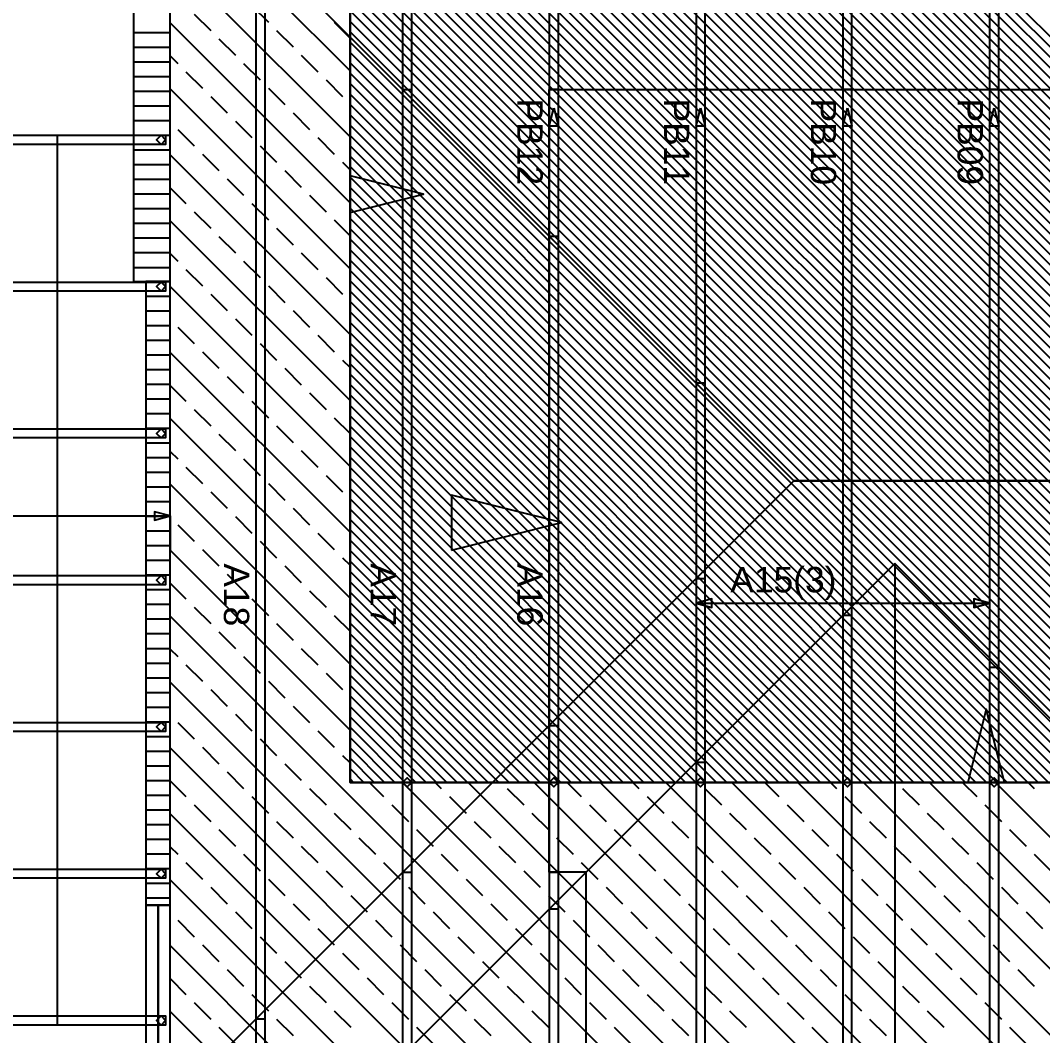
# Model space of a CAD drawing. Header units: inches. Extents: x -25328 to 8149, y -5530 to 4336.
# Drawn here: x 1272.1 to 1439.2, y 2801.9 to 2967.9 of the extents above; entities that cross this region are included whole.
import ezdxf

# ---------------------------------------------------------------- set-up
doc = ezdxf.new("R2010")
doc.units = ezdxf.units.IN
doc.header["$LTSCALE"] = 16
doc.header["$MEASUREMENT"] = 0
for name, color, linetype in [('1st_Floor_Labels_Engineering_Mem', 7, 'CONTINUOUS'), ('1st_Floor_Objects_Beams', 7, 'CONTINUOUS'), ('1st_Floor_Objects_CAD_Objects', 7, 'CONTINUOUS'), ('1st_Floor_Objects_Dimensions', 7, 'CONTINUOUS'), ('1st_Floor_Objects_Non-Associativ', 7, 'CONTINUOUS'), ('1st_Floor_Objects_Planes', 7, 'CONTINUOUS'), ('1st_Floor_Objects_Roof_Framing', 40, 'CONTINUOUS'), ('1st_Floor_Objects_Roof_Truss', 40, 'CONTINUOUS'), ('1st_Floor_Objects_Walls', 7, 'CONTINUOUS')]:
    doc.layers.add(name, color=color, linetype=linetype)
doc.styles.add('ARIAL', font='arial.ttf', dxfattribs={"height": 13.333333})

msp = doc.modelspace()

# ---------------------------------------------------------------- linework, layer by layer
at = {"layer": '1st_Floor_Labels_Engineering_Mem', "color": 7}
msp.add_line((1382.55624095, 2872.56354266), (1430.55624095, 2872.56354266), dxfattribs=at)
for points in [[(1382.55624095, 2872.56354266), (1385.14814463, 2871.86902362), (1385.14814463, 2873.2580617), (1382.55624095, 2872.56354266)], [(1430.55624095, 2872.56354266), (1427.96433726, 2873.2580617), (1427.96433726, 2871.86902362), (1430.55624095, 2872.56354266)]]:
    msp.add_lwpolyline(points, close=True, dxfattribs=at).dxf.unprotected_set("ltscale", 0)
at = {"layer": '1st_Floor_Objects_Beams', "color": 7}
for points in [[(1294.55616465, 2823.1864522), (1292.5561494, 2823.1864522), (1292.55582896, 2783.08603411), (1294.55584422, 2783.08603411)], [(1296.55617991, 2823.1864522), (1294.55616465, 2823.1864522), (1294.55584422, 2783.08603411), (1296.55585948, 2783.08603411)]]:
    msp.add_lwpolyline(points, close=True, dxfattribs=at).dxf.unprotected_set("ltscale", 0)
at = {"layer": '1st_Floor_Objects_CAD_Objects', "color": 7}
for p, q in [((1182.05602732, 2949.08583575), (1278.05602732, 2949.08583575)), ((1278.05602732, 2949.08583575), (1278.05602732, 2803.58583575)), ((1278.05602732, 2803.58583575), (1182.05602732, 2803.58583575))]:
    msp.add_line(p, q, dxfattribs=at)
at = {"layer": '1st_Floor_Objects_Dimensions', "color": 7}
for p, q in [((1296.55608836, 2886.83725482), (1296.55608836, 2892.83725482)), ((1098.05602732, 2886.83725482), (1296.55608836, 2886.83725482)), ((1296.55608836, 2886.83725482), (1296.55608836, 2881.08604937))]:
    msp.add_line(p, q, dxfattribs=at)
msp.add_lwpolyline([(1296.55608836, 2886.83725482), (1293.96418467, 2887.53177386), (1293.96418467, 2886.14273577), (1296.55608836, 2886.83725482)], close=True, dxfattribs=at).dxf.unprotected_set("ltscale", 0)
at = {"layer": '1st_Floor_Objects_Non-Associativ', "color": 7}
for p, q in [((1325.95802012, 3035.58879595), (1518.27978221, 2843.26707965)), ((1327.65105906, 3035.59282427), (1519.97680369, 2843.26707965)), ((1329.34808055, 3035.59282427), (1521.67382518, 2843.26707965)), ((1331.04505626, 3035.59282427), (1523.37080088, 2843.26707965)), ((1332.74212352, 3035.59282427), (1525.06786815, 2843.26707965)), ((1334.43909922, 3035.59282427), (1526.76484385, 2843.26707965)), ((1336.13612071, 3035.59282427), (1528.46186534, 2843.26707965)), ((1337.83314219, 3035.59282427), (1530.15888682, 2843.26707965)), ((1339.53020945, 3035.59282427), (1531.85595408, 2843.26707965)), ((1341.22723094, 3035.59282427), (1533.55297557, 2843.26707965)), ((1342.92420665, 3035.59282427), (1534.04433909, 2844.47269183)), ((1344.62127391, 3035.59282427), (1534.04433909, 2846.16975909)), ((1346.31824961, 3035.59282427), (1534.04433909, 2847.86678057)), ((1348.0152711, 3035.59282427), (1534.04433909, 2849.56380206)), ((1349.71233836, 3035.59282427), (1534.04433909, 2851.26082354)), ((1351.40935984, 3035.59282427), (1534.04433909, 2852.95784503)), ((1353.10633555, 3035.59282427), (1534.04433909, 2854.65482073)), ((1354.80340281, 3035.59282427), (1534.04433909, 2856.35188799)), ((1356.50037852, 3035.59282427), (1534.04433909, 2858.04890948)), ((1358.19744578, 3035.59282427), (1534.04433909, 2859.74593096)), ((1359.89446727, 3035.59282427), (1534.04433909, 2861.44295245)), ((1361.59144297, 3035.59282427), (1534.04433909, 2863.13992816)), ((1363.28846446, 3035.59282427), (1534.04433909, 2864.83694964)), ((1364.98553172, 3035.59282427), (1534.04433909, 2866.53406268)), ((1366.68250743, 3035.59282427), (1534.04433909, 2868.23103839)), ((1368.37952891, 3035.59282427), (1534.04433909, 2869.92805987)), ((1370.0765504, 3035.59282427), (1534.04433909, 2871.62508135)), ((1325.95802012, 3033.89177447), (1516.58276072, 2843.26707965)), ((1325.95802012, 3032.19475299), (1514.88569346, 2843.26707965)), ((1325.95802012, 3030.49782305), (1513.18871775, 2843.26707965)), ((1325.95802012, 3028.80080157), (1511.49169627, 2843.26707965)), ((1325.95802012, 3027.10378008), (1509.79467479, 2843.26707965)), ((1325.95802012, 3025.4067586), (1508.0976533, 2843.26707965)), ((1325.95802012, 3023.70964556), (1506.40063182, 2843.26707965)), ((1325.95802012, 3022.01271563), (1504.70361033, 2843.26707965)), ((1325.95802012, 3020.31569415), (1503.00658885, 2843.26707965)), ((1325.95802012, 3018.61867266), (1501.30956736, 2843.26707965)), ((1325.95802012, 3016.92165118), (1499.61254588, 2843.26707965)), ((1325.95802012, 3015.22462969), (1497.9155244, 2843.26707965)), ((1325.95802012, 3013.52760821), (1496.21850291, 2843.26707965)), ((1325.95802012, 3011.83058673), (1494.52148143, 2843.26707965)), ((1325.95802012, 3010.13356524), (1492.82445994, 2843.26707965)), ((1325.95802012, 3008.43654376), (1491.12743846, 2843.26707965)), ((1325.95802012, 3006.73943072), (1489.43041697, 2843.26707965)), ((1325.95802012, 3005.04250079), (1487.73339549, 2843.26707965)), ((1325.95802012, 3003.3454793), (1486.036374, 2843.26707965)), ((1325.95802012, 3001.64845782), (1484.33935252, 2843.26707965)), ((1325.95802012, 2999.95143633), (1482.64233104, 2843.26707965)), ((1325.95802012, 2998.2543233), (1480.94530955, 2843.26707965)), ((1325.95802012, 2996.55739337), (1479.24828807, 2843.26707965)), ((1325.95802012, 2994.86037188), (1477.55126658, 2843.26707965)), ((1325.95802012, 2993.1633504), (1475.8542451, 2843.26707965)), ((1325.95802012, 2991.46632891), (1474.15722361, 2843.26707965)), ((1296.55608836, 2988.99458819), (1325.95802012, 2959.59261065)), ((1325.95802012, 2989.76930743), (1472.46020213, 2843.26707965)), ((1325.95802012, 2988.07228594), (1470.76318065, 2843.26707965)), ((1325.95802012, 2986.37526446), (1469.06615916, 2843.26707965)), ((1325.95802012, 2984.67824298), (1467.36913768, 2843.26707965)), ((1325.95802012, 2982.98122149), (1465.67211619, 2843.26707965)), ((1325.95802012, 2981.28420001), (1463.97509471, 2843.26707965)), ((1325.95802012, 2979.58717852), (1462.27807322, 2843.26707965)), ((1296.55608836, 2978.21809893), (1325.95802012, 2948.81621295)), ((1325.95802012, 2977.89015704), (1460.58105174, 2843.26707965)), ((1325.95802012, 2976.193044), (1458.88403025, 2843.26707965)), ((1325.95802012, 2974.49611407), (1457.18700877, 2843.26707965)), ((1325.95802012, 2972.79909258), (1455.48998729, 2843.26707965)), ((1325.95802012, 2971.1020711), (1453.7929658, 2843.26707965)), ((1309.90868846, 2970.25374346), (1312.602765, 2967.55962115)), ((1325.95802012, 2969.40504962), (1452.09594432, 2843.26707965)), ((1296.55608836, 2967.44197589), (1325.95802012, 2938.03999835)), ((1300.47935191, 2968.90672808), (1303.17342845, 2966.21260577)), ((1323.37911692, 2967.55962115), (1325.95802012, 2964.98067217)), ((1325.95802012, 2967.70793658), (1450.39892283, 2843.26707965)), ((1313.94982615, 2966.21260577), (1316.64390269, 2963.51848345)), ((1325.95802012, 2966.01100665), (1448.70190135, 2843.26707965)), ((1304.52048961, 2964.86559039), (1307.21456614, 2962.17146807)), ((1325.95802012, 2964.31398516), (1447.00487986, 2843.26707965)), ((1325.95802012, 2962.61696368), (1445.30785838, 2843.26707965)), ((1296.55608836, 2962.05373126), (1297.7852296, 2960.82454424)), ((1308.5616273, 2960.82445269), (1311.25570384, 2958.13033038)), ((1317.99096385, 2962.17146807), (1320.68504039, 2959.47734576)), ((1325.95802012, 2960.91985064), (1443.6108369, 2843.26707965)), ((1299.13229075, 2959.47752886), (1301.82636729, 2956.78340655)), ((1325.95802012, 2959.22292071), (1441.91381541, 2843.26707965)), ((1322.03210154, 2958.13033038), (1324.72617808, 2955.43620806)), ((1325.95802012, 2957.52589923), (1440.21679393, 2843.26707965)), ((1296.55608836, 2956.66548663), (1325.95802012, 2927.26360064)), ((1312.602765, 2956.783315), (1315.29684153, 2954.08919268)), ((1325.95802012, 2955.82887774), (1438.51977244, 2843.26707965)), ((1303.17342845, 2955.43639117), (1305.86750499, 2952.74226885)), ((1325.95802012, 2954.13185626), (1436.82275096, 2843.26707965)), ((1316.64390269, 2952.7421773), (1319.33797923, 2950.04805499)), ((1325.95802012, 2952.43483477), (1435.12572947, 2843.26707965)), ((1307.21456614, 2951.39525347), (1309.90864268, 2948.70113116)), ((1325.95802012, 2950.73781329), (1433.42870799, 2843.26707965)), ((1297.78527537, 2950.04823809), (1300.47935191, 2947.35411578)), ((1325.95802012, 2949.0407918), (1431.7316865, 2843.26707965)), ((1311.25570384, 2947.35411578), (1313.94978038, 2944.65999346)), ((1320.68504039, 2948.70103961), (1323.37911692, 2946.00691729)), ((1325.95802012, 2947.34377032), (1430.03466502, 2843.26707965)), ((1296.55608836, 2945.88936358), (1325.95802012, 2916.48738604)), ((1301.82641307, 2946.0071004), (1304.52048961, 2943.31297808)), ((1325.95802012, 2945.64674883), (1428.33764354, 2843.26707965)), ((1324.72617808, 2944.65990191), (1325.95802012, 2943.42805987)), ((1325.95802012, 2943.94972735), (1426.64062205, 2843.26707965)), ((1315.29684153, 2943.31297808), (1317.99091807, 2940.61885577)), ((1325.95802012, 2942.25270587), (1424.94360057, 2843.26707965)), ((1305.86755076, 2941.9659627), (1308.5616273, 2939.27184039)), ((1325.95802012, 2940.55568438), (1423.24657908, 2843.26707965)), ((1296.55608836, 2940.50111895), (1299.13229075, 2937.92482501)), ((1319.33797923, 2939.27184039), (1322.03205577, 2936.57771807)), ((1325.95802012, 2938.8586629), (1421.5495576, 2843.26707965)), ((1309.90868846, 2937.92482501), (1312.602765, 2935.23070269)), ((1300.47935191, 2936.57780963), (1303.17342845, 2933.88368731)), ((1325.95802012, 2937.16164141), (1419.85253611, 2843.26707965)), ((1296.55608836, 2935.11287432), (1325.95802012, 2905.71098834)), ((1313.94982615, 2933.88368731), (1316.64390269, 2931.18961077)), ((1323.37911692, 2935.23070269), (1325.95802012, 2932.65179949)), ((1325.95802012, 2935.46461993), (1418.15551463, 2843.26707965)), ((1304.52048961, 2932.53662615), (1307.21456614, 2929.84254962)), ((1325.95802012, 2933.76759844), (1416.45849315, 2843.26707965)), ((1325.95802012, 2932.07053118), (1414.76147166, 2843.26707965)), ((1296.55608836, 2929.7248128), (1297.7852296, 2928.49567156)), ((1317.99096385, 2929.84254962), (1320.68504039, 2927.14847308)), ((1325.95802012, 2930.3735097), (1413.06445018, 2843.26707965)), ((1299.13229075, 2927.14861041), (1301.82636729, 2924.45453387)), ((1308.5616273, 2928.49548846), (1311.25570384, 2925.80141192)), ((1325.95802012, 2928.67648821), (1411.36742869, 2843.26707965)), ((1322.03210154, 2925.80141192), (1324.72617808, 2923.10733538)), ((1325.95802012, 2926.97946673), (1409.67040721, 2843.26707965)), ((1296.55608836, 2924.33675128), (1325.95802012, 2894.93477374)), ((1312.602765, 2924.45435076), (1315.29684153, 2921.76027423)), ((1325.95802012, 2925.28244525), (1407.97338572, 2843.26707965)), ((1303.17342845, 2923.10747271), (1305.86750499, 2920.41339617)), ((1325.95802012, 2923.58542376), (1406.27636424, 2843.26707965)), ((1325.95802012, 2921.88840228), (1404.57934275, 2843.26707965)), ((1307.21456614, 2919.06633502), (1309.90864268, 2916.37225848)), ((1316.64390269, 2920.41321307), (1319.33797923, 2917.71913653)), ((1325.95802012, 2920.19138079), (1402.88232127, 2843.26707965)), ((1297.78527537, 2917.71931964), (1300.47935191, 2915.0252431)), ((1325.95802012, 2918.49435931), (1401.18529979, 2843.26707965)), ((1320.68504039, 2916.37207537), (1323.37911692, 2913.67799883)), ((1325.95802012, 2916.79733782), (1399.4882783, 2843.26707965)), ((1311.25570384, 2915.02519732), (1313.94978038, 2912.33112078)), ((1325.95802012, 2915.10031634), (1397.79125682, 2843.26707965)), ((1296.55608836, 2913.56026202), (1325.95802012, 2884.15837603)), ((1301.82641307, 2913.67818194), (1304.52048961, 2910.9841054)), ((1324.72617808, 2912.33093768), (1325.95802012, 2911.09909564)), ((1325.95802012, 2913.40329486), (1396.09423533, 2843.26707965)), ((1315.29684153, 2910.98405963), (1317.99091807, 2908.28998309)), ((1325.95802012, 2911.70631915), (1394.39721385, 2843.26707965)), ((1305.86755076, 2909.63704424), (1308.5616273, 2906.94296771)), ((1325.95802012, 2910.00925189), (1392.70019236, 2843.26707965)), ((1296.55608836, 2908.17210894), (1299.13229075, 2905.59590655)), ((1325.95802012, 2908.3122304), (1391.00317088, 2843.26707965)), ((1309.90868846, 2905.59590655), (1312.602765, 2902.90183001)), ((1319.33797923, 2906.94292193), (1322.03205577, 2904.24884539)), ((1325.95802012, 2906.61520892), (1389.3061494, 2843.26707965)), ((1300.47935191, 2904.24884539), (1303.17342845, 2901.55476885)), ((1325.95802012, 2904.91823321), (1387.60912791, 2843.26707965)), ((1296.55608836, 2902.7840932), (1325.95802012, 2873.38216143)), ((1323.37911692, 2902.90178424), (1325.95802012, 2900.32288104)), ((1325.95802012, 2903.22116595), (1385.91210643, 2843.26707965)), ((1313.94982615, 2901.55476885), (1316.64390269, 2898.86069232)), ((1325.95802012, 2901.52414446), (1384.21508494, 2843.26707965)), ((1304.52048961, 2900.2077077), (1307.21456614, 2897.51363116)), ((1325.95802012, 2899.82716876), (1382.51806346, 2843.26707965)), ((1296.55608836, 2897.39589434), (1297.7852296, 2896.16675311)), ((1317.99096385, 2897.51363116), (1320.68504039, 2894.81955462)), ((1325.95802012, 2898.1301015), (1380.82104197, 2843.26707965)), ((1308.5616273, 2896.16657), (1311.25570384, 2893.47249346)), ((1325.95802012, 2896.43312579), (1379.12402049, 2843.26707965)), ((1299.13229075, 2894.81969195), (1301.82636729, 2892.12561541)), ((1325.95802012, 2894.7361043), (1377.426999, 2843.26707965)), ((1312.602765, 2892.12543231), (1315.29684153, 2889.43135577)), ((1322.03210154, 2893.47249346), (1324.72617808, 2890.77841693)), ((1325.95802012, 2893.03903704), (1375.72997752, 2843.26707965)), ((1296.55608836, 2892.00764971), (1325.95802012, 2862.60576373)), ((1303.17342845, 2890.77855425), (1305.86750499, 2888.08447772)), ((1325.95802012, 2891.34206133), (1374.03295604, 2843.26707965)), ((1325.95802012, 2889.64499407), (1372.33593455, 2843.26707965)), ((1316.64390269, 2888.08429461), (1319.33797923, 2885.39021807)), ((1325.95802012, 2887.94801837), (1370.63891307, 2843.26707965)), ((1297.78527537, 2885.39040118), (1300.47935191, 2882.69632464)), ((1307.21456614, 2886.73741656), (1309.90864268, 2884.04334002)), ((1325.95802012, 2886.25099688), (1368.94189158, 2843.26707965)), ((1320.68504039, 2884.04315692), (1323.37911692, 2881.34908038)), ((1325.95802012, 2884.55392962), (1367.2448701, 2843.26707965)), ((1311.25570384, 2882.69627886), (1313.94978038, 2880.00220233)), ((1325.95802012, 2882.85690814), (1365.54784861, 2843.26707965)), ((1296.55608836, 2881.23152667), (1325.95802012, 2851.82954913)), ((1301.82641307, 2881.34926348), (1304.52048961, 2878.65518695)), ((1325.95802012, 2881.15993243), (1363.85082713, 2843.26707965)), ((1315.29684153, 2878.65514117), (1317.99091807, 2875.96106463)), ((1324.72617808, 2880.00201922), (1325.95802012, 2878.77017718)), ((1325.95802012, 2879.46286517), (1362.15380565, 2843.26707965)), ((1305.86755076, 2877.30812579), (1308.5616273, 2874.61404925)), ((1325.95802012, 2877.76588946), (1360.45678416, 2843.26707965)), ((1296.55608836, 2875.84319049), (1299.13229075, 2873.26698809)), ((1325.95802012, 2876.0688222), (1358.75976268, 2843.26707965)), ((1319.33797923, 2874.61400347), (1322.03205577, 2871.91992694)), ((1325.95802012, 2874.37180071), (1357.06274119, 2843.26707965)), ((1309.90868846, 2873.26698809), (1312.602765, 2870.57291155)), ((1325.95802012, 2872.67477923), (1355.36571971, 2843.26707965)), ((1296.55608836, 2870.45503741), (1383.92518321, 2783.08598834)), ((1300.47935191, 2871.91992694), (1303.17342845, 2869.2258504)), ((1323.37911692, 2870.57286578), (1325.95802012, 2867.99396258)), ((1325.95802012, 2870.97775775), (1353.66869822, 2843.26707965)), ((1313.94982615, 2869.2258504), (1316.64390269, 2866.53177386)), ((1325.95802012, 2869.28073626), (1351.97167674, 2843.26707965)), ((1304.52048961, 2867.87878924), (1307.21456614, 2865.1847127)), ((1325.95802012, 2867.58371478), (1350.27465525, 2843.26707965)), ((1325.95802012, 2865.88673907), (1348.57763377, 2843.26707965)), ((1296.55608836, 2865.06697589), (1297.7852296, 2863.83783465)), ((1308.5616273, 2863.83765154), (1311.25570384, 2861.14357501)), ((1317.99096385, 2865.1847127), (1320.68504039, 2862.49063616)), ((1325.95802012, 2864.18971758), (1346.88061229, 2843.26707965)), ((1299.13229075, 2862.49077349), (1301.82636729, 2859.79669695)), ((1325.95802012, 2862.49265032), (1345.1835908, 2843.26707965)), ((1322.03210154, 2861.14357501), (1324.72617808, 2858.44949847)), ((1325.95802012, 2860.79567462), (1343.48656932, 2843.26707965)), ((1296.55608836, 2859.67886859), (1373.14896861, 2783.08598834)), ((1312.602765, 2859.79651385), (1315.29684153, 2857.10243731)), ((1325.95802012, 2859.09860736), (1341.78954783, 2843.26707965)), ((1303.17342845, 2858.4496358), (1305.86750499, 2855.75555926)), ((1325.95802012, 2857.40158587), (1340.09252635, 2843.26707965)), ((1316.64390269, 2855.75537615), (1319.33797923, 2853.06129962)), ((1325.95802012, 2855.70461016), (1338.39550486, 2843.26707965)), ((1307.21456614, 2854.4084981), (1309.90864268, 2851.71442156)), ((1325.95802012, 2854.0075429), (1336.69848338, 2843.26707965)), ((1297.78527537, 2853.06148272), (1300.47935191, 2850.36740618)), ((1325.95802012, 2852.31056719), (1335.0014619, 2843.26707965)), ((1311.25570384, 2850.36736041), (1313.94978038, 2847.67328387)), ((1320.68504039, 2851.71423846), (1323.37911692, 2849.02016192)), ((1325.95802012, 2850.61349993), (1333.30444041, 2843.26707965)), ((1296.55608836, 2848.9024251), (1369.05628672, 2776.40227252)), ((1301.82641307, 2849.02034503), (1304.52048961, 2846.32626849)), ((1325.95802012, 2848.91652423), (1331.60741893, 2843.26707965)), ((1324.72617808, 2847.67310076), (1325.95802012, 2846.44125872)), ((1325.95802012, 2847.21945696), (1329.91039744, 2843.26707965)), ((1315.29684153, 2846.32622271), (1317.99091807, 2843.63214617)), ((1325.95802012, 2845.52243548), (1328.21337596, 2843.26707965)), ((1305.86755076, 2844.97920733), (1308.5616273, 2842.28513079)), ((1325.95802012, 2843.825414), (1326.51635447, 2843.26707965)), ((1296.55613414, 2843.51422625), (1299.13229075, 2840.93806964)), ((1319.33797923, 2842.28508502), (1322.03205577, 2839.59100848)), ((1329.1321992, 2843.26707965), (1331.46139232, 2840.93788653)), ((1334.52048961, 2843.26707965), (1394.70158091, 2783.08598834)), ((1339.9085969, 2843.26707965), (1340.89072886, 2842.28494769)), ((1345.2967042, 2843.26707965), (1405.47779551, 2783.08598834)), ((1351.66708079, 2842.28490191), (1354.36115733, 2839.59082537)), ((1356.07310191, 2843.26707965), (1416.25419322, 2783.08598834)), ((1361.46111766, 2843.26707965), (1363.79049388, 2840.93770342)), ((1366.84931651, 2843.26707965), (1427.03040782, 2783.08598834)), ((1372.23751536, 2843.26707965), (1373.21983043, 2842.28476458)), ((1377.62571421, 2843.26707965), (1437.80675975, 2783.08598834)), ((1383.99618235, 2842.28471881), (1386.69025889, 2839.59064227)), ((1388.40192881, 2843.26707965), (1448.58302012, 2783.08598834)), ((1393.79003611, 2843.26707965), (1396.11959544, 2840.93752032)), ((1399.17832652, 2843.26707965), (1459.35937205, 2783.08598834)), ((1404.56643382, 2843.26707965), (1405.54893199, 2842.28458148)), ((1409.95454112, 2843.26707965), (1572.52546397, 2680.69615679)), ((1416.32528392, 2842.2845357), (1419.01936045, 2839.59045916)), ((1420.73093882, 2843.26707965), (1572.52548686, 2691.47250872)), ((1426.11895457, 2843.26707965), (1428.448697, 2840.93733721)), ((1431.50715342, 2843.26707965), (1572.52546397, 2702.2487691)), ((1436.89535228, 2843.26707965), (1437.87803355, 2842.28439837)), ((1309.90868846, 2840.93806964), (1312.602765, 2838.2439931)), ((1342.23779002, 2840.93788653), (1344.93186656, 2838.24380999)), ((1374.56689158, 2840.93770342), (1377.26096812, 2838.24362689)), ((1406.89599315, 2840.93752032), (1409.59006968, 2838.24344378)), ((1300.47935191, 2839.59100848), (1303.17342845, 2836.89693194)), ((1332.80845347, 2839.59082537), (1335.50253001, 2836.89674883)), ((1365.13755503, 2839.59064227), (1367.83163157, 2836.89656573)), ((1397.4666566, 2839.59045916), (1400.16073314, 2836.89638262)), ((1429.79575816, 2839.59027606), (1432.4898347, 2836.89619952)), ((1296.55613414, 2838.12625628), (1369.05628672, 2765.62605792)), ((1313.94982615, 2836.89693194), (1316.64390269, 2834.2028554)), ((1323.37911692, 2838.24394732), (1326.07319346, 2835.54987078)), ((1346.27892772, 2836.89674883), (1348.97300425, 2834.2026723)), ((1355.70821849, 2838.24376422), (1358.40229502, 2835.54968768)), ((1378.60802928, 2836.89656573), (1381.30210582, 2834.20248919)), ((1388.03732005, 2838.24358111), (1390.73139659, 2835.54950457)), ((1410.93713084, 2836.89638262), (1413.63120738, 2834.20230609)), ((1420.36642161, 2838.243398), (1423.06049815, 2835.54932147)), ((1304.52048961, 2835.54987078), (1307.21456614, 2832.85579424)), ((1336.84959117, 2835.54968768), (1339.54366771, 2832.85561114)), ((1369.17869273, 2835.54950457), (1371.87276927, 2832.85542803)), ((1401.50779429, 2835.54932147), (1404.20187083, 2832.85524493)), ((1433.83689586, 2835.54913836), (1436.53097239, 2832.85506182)), ((1327.42025462, 2834.20280963), (1330.11433116, 2831.50873309)), ((1359.74935618, 2834.20262652), (1362.44343272, 2831.50854998)), ((1392.07845774, 2834.20244341), (1394.77253428, 2831.50836688)), ((1424.40755931, 2834.20226031), (1427.10163585, 2831.50818377)), ((1296.55613414, 2832.73801165), (1297.7852296, 2831.50891619)), ((1317.99096385, 2832.85579424), (1320.68504039, 2830.16171771)), ((1350.32006541, 2832.85561114), (1353.01414195, 2830.1615346)), ((1382.64916697, 2832.85542803), (1385.34324351, 2830.1613515)), ((1414.97826854, 2832.85524493), (1417.67234507, 2830.16116839)), ((1308.5616273, 2831.50873309), (1311.25570384, 2828.81465655)), ((1340.89072886, 2831.50854998), (1343.5848054, 2828.81447344)), ((1373.21983043, 2831.50836688), (1375.91390696, 2828.81429034)), ((1405.54893199, 2831.50818377), (1408.24300853, 2828.81410723)), ((1437.87803355, 2831.50800067), (1440.57211009, 2828.81392413)), ((1299.13229075, 2830.16185504), (1301.82636729, 2827.4677785)), ((1322.03210154, 2828.81465655), (1324.72617808, 2826.12058001)), ((1331.46139232, 2830.16167193), (1334.15546885, 2827.46759539)), ((1354.36120311, 2828.81447344), (1357.05527964, 2826.12039691)), ((1363.79049388, 2830.16148882), (1366.48457042, 2827.46741229)), ((1386.69030467, 2828.81429034), (1389.38438121, 2826.1202138)), ((1396.11959544, 2830.16130572), (1398.81367198, 2827.46722918)), ((1419.01940623, 2828.81410723), (1421.71348277, 2826.1200307)), ((1428.448697, 2830.16112261), (1431.14277354, 2827.46704608)), ((1296.55613414, 2827.3498128), (1369.05628672, 2754.84966021)), ((1312.602765, 2827.46759539), (1315.29684153, 2824.77351885)), ((1344.93186656, 2827.46741229), (1347.6259431, 2824.77333575)), ((1377.26096812, 2827.46722918), (1379.95504466, 2824.77315264)), ((1409.59006968, 2827.46704608), (1412.28414622, 2824.77296954)), ((1303.17342845, 2826.12071734), (1305.86750499, 2823.4266408)), ((1335.50253001, 2826.12053424), (1338.19660655, 2823.4264577)), ((1367.83163157, 2826.12035113), (1370.52570811, 2823.42627459)), ((1400.16073314, 2826.12016802), (1402.85480967, 2823.42609149)), ((1432.4898347, 2826.11998492), (1435.18391124, 2823.42590838)), ((1326.07323924, 2824.77351885), (1328.76731578, 2822.07944232)), ((1358.4023408, 2824.77333575), (1361.09641734, 2822.07925921)), ((1390.73144236, 2824.77315264), (1393.4255189, 2822.07907611)), ((1423.06054393, 2824.77296954), (1425.75462046, 2822.078893)), ((1307.21456614, 2822.07957965), (1309.90864268, 2819.38550311)), ((1316.64390269, 2823.4264577), (1319.33797923, 2820.73238116)), ((1339.54366771, 2822.07939654), (1342.23774424, 2819.38532)), ((1348.97300425, 2823.42627459), (1351.66708079, 2820.73219805)), ((1371.87276927, 2822.07921343), (1374.56684581, 2819.3851369)), ((1381.30210582, 2823.42609149), (1383.99618235, 2820.73201495)), ((1404.20187083, 2822.07903033), (1406.89594737, 2819.38495379)), ((1413.63120738, 2823.42590838), (1416.32528392, 2820.73183184)), ((1436.53097239, 2822.07884722), (1439.22504893, 2819.38477069)), ((1297.78527537, 2820.73256426), (1300.47935191, 2818.03848773)), ((1330.11437693, 2820.73238116), (1332.80845347, 2818.03830462)), ((1362.4434785, 2820.73219805), (1365.13755503, 2818.03812152)), ((1394.77258006, 2820.73201495), (1397.4666566, 2818.03793841)), ((1427.10168162, 2820.73183184), (1429.79575816, 2818.0377553)), ((1320.68504039, 2819.38532), (1323.37911692, 2816.69124346)), ((1353.01414195, 2819.3851369), (1355.70821849, 2816.69106036)), ((1385.34324351, 2819.38495379), (1388.03732005, 2816.69087725)), ((1417.67234507, 2819.38477069), (1420.36642161, 2816.69069415)), ((1311.25570384, 2818.03844195), (1313.94978038, 2815.34436541)), ((1343.5848054, 2818.03825884), (1346.27888194, 2815.34418231)), ((1375.91390696, 2818.03807574), (1378.6079835, 2815.3439992)), ((1408.24300853, 2818.03789263), (1410.93708506, 2815.3438161)), ((1296.55613414, 2816.5735982), (1369.05628672, 2744.07344561)), ((1301.82641307, 2816.69142657), (1304.52048961, 2813.99735003)), ((1324.72617808, 2815.34418231), (1327.42025462, 2812.65010577)), ((1334.15551463, 2816.69124346), (1336.84959117, 2813.99716693)), ((1357.05527964, 2815.3439992), (1359.74935618, 2812.64992266)), ((1366.48461619, 2816.69106036), (1369.17869273, 2813.99698382)), ((1389.38438121, 2815.3438161), (1392.07845774, 2812.64973956)), ((1398.81371775, 2816.69087725), (1401.50779429, 2813.99680071)), ((1421.71348277, 2815.34363299), (1424.40755931, 2812.64955645)), ((1431.14281932, 2816.69069415), (1433.83689586, 2813.99661761)), ((1315.29684153, 2813.99730425), (1317.99091807, 2811.30322772)), ((1347.6259431, 2813.99712115), (1350.32001963, 2811.30304461)), ((1379.95504466, 2813.99693804), (1382.6491212, 2811.30286151)), ((1412.28414622, 2813.99675494), (1414.97822276, 2811.3026784)), ((1305.86755076, 2812.65028887), (1308.5616273, 2809.95621234)), ((1338.19665232, 2812.65010577), (1340.89072886, 2809.95602923)), ((1370.52575389, 2812.64992266), (1373.21983043, 2809.95584612)), ((1402.85485545, 2812.64973956), (1405.54893199, 2809.95566302)), ((1435.18395701, 2812.64955645), (1437.87803355, 2809.95547991)), ((1296.55613414, 2811.18539935), (1299.13229075, 2808.60924273)), ((1328.76731578, 2811.30304461), (1331.46139232, 2808.60896807)), ((1361.09641734, 2811.30286151), (1363.79049388, 2808.60878497)), ((1393.4255189, 2811.3026784), (1396.11959544, 2808.60860186)), ((1425.75462046, 2811.30249529), (1428.448697, 2808.60841876)), ((1309.90868846, 2808.60915118), (1312.602765, 2805.91507464)), ((1319.33797923, 2809.95616656), (1322.03205577, 2807.26209002)), ((1342.23779002, 2808.60896807), (1344.93186656, 2805.91489153)), ((1351.66708079, 2809.95598345), (1354.36115733, 2807.26190692)), ((1374.56689158, 2808.60878497), (1377.26096812, 2805.91470843)), ((1383.99618235, 2809.95580035), (1386.69025889, 2807.26172381)), ((1406.89599315, 2808.60860186), (1409.59006968, 2805.91452532)), ((1416.32528392, 2809.95561724), (1419.01936045, 2807.2615407)), ((1300.47935191, 2807.26218157), (1303.17342845, 2804.56810504)), ((1332.80845347, 2807.26190692), (1335.50253001, 2804.56783038)), ((1365.13755503, 2807.26172381), (1367.83163157, 2804.56764727)), ((1397.4666566, 2807.2615407), (1400.16073314, 2804.56746417)), ((1429.79575816, 2807.2613576), (1432.4898347, 2804.56728106)), ((1296.55613414, 2805.79720049), (1369.05628672, 2733.29704791)), ((1323.37911692, 2805.91502886), (1326.07319346, 2803.22095233)), ((1355.70821849, 2805.91484576), (1358.40229502, 2803.22076922)), ((1388.03732005, 2805.91466265), (1390.73139659, 2803.22058612)), ((1420.36642161, 2805.91447955), (1423.06049815, 2803.22040301)), ((1313.94982615, 2804.56801348), (1316.64390269, 2801.87393695)), ((1346.27892772, 2804.56783038), (1348.97300425, 2801.87375384)), ((1378.60802928, 2804.56764727), (1381.30210582, 2801.87357073)), ((1410.93713084, 2804.56746417), (1413.63120738, 2801.87338763)), ((1304.52048961, 2803.22104388), (1307.21456614, 2800.52696734)), ((1336.84959117, 2803.22076922), (1339.54366771, 2800.52669268)), ((1369.17869273, 2803.22058612), (1371.87276927, 2800.52650958)), ((1401.50779429, 2803.22040301), (1404.20187083, 2800.52632647)), ((1433.83689586, 2803.2202199), (1436.53097239, 2800.52614337))]:
    msp.add_line(p, q, dxfattribs=at)
msp.add_lwpolyline([(1296.55613414, 2779.08604937), (1296.55604258, 3057.0859273), (1360.05587474, 3057.0859273), (1360.05624095, 3035.59282427), (1325.95802012, 3035.59282427), (1325.95802012, 2843.26707965), (1534.04433909, 2843.26707965), (1534.04433909, 3035.59282427), (1360.05624095, 3035.59282427), (1360.05587474, 3057.0859273), (1570.05777446, 3057.0859273)], dxfattribs=at).dxf.unprotected_set("ltscale", 0)
msp.add_lwpolyline([(1534.04433909, 2843.26707965), (1325.95802012, 2843.26707965), (1325.95802012, 3035.59282427), (1534.04433909, 3035.59282427)], close=True, dxfattribs=at).dxf.unprotected_set("ltscale", 0)
at = {"layer": '1st_Floor_Objects_Planes', "color": 70}
for p, q in [((1080.05593577, 3211.08595782), (1398.55590525, 2892.58603411)), ((1398.55590525, 2892.58603411), (1080.05611888, 3211.08586627)), ((1398.55590525, 2892.58603411), (1173.0560731, 2667.08624774)), ((1173.05616465, 2667.08620196), (1398.55590525, 2892.58603411)), ((1583.55646983, 2892.58603411), (1398.55590525, 2892.58603411)), ((1398.55590525, 2892.58603411), (1583.55646983, 2892.58603411)), ((1222.05619517, 2686.08614092), (1415.05654612, 2879.08653765)), ((1415.05650035, 2879.08653765), (1240.05624095, 2704.0861867)), ((1608.05687419, 2686.0861867), (1415.05650035, 2879.08658343)), ((1415.05650035, 2879.08658343), (1415.05650035, 2743.08655291)), ((1590.05682841, 2704.0861867), (1415.05650035, 2879.08653765)), ((1415.05654612, 2879.08653765), (1415.05654612, 2743.08646136))]:
    msp.add_line(p, q, dxfattribs=at)
at = {"layer": '1st_Floor_Objects_Planes', "color": 210}
for p, q in [((1296.55617991, 2783.08598834), (1296.55604258, 3057.0859273)), ((1325.95802012, 3035.59282427), (1325.95802012, 2843.26707965)), ((1325.95802012, 2843.26707965), (1534.04433909, 2843.26707965))]:
    msp.add_line(p, q, dxfattribs=at)
at = {"layer": '1st_Floor_Objects_Planes', "color": 7}
for p, q in [((1325.95802012, 2843.26703387), (1325.95802012, 3035.59282427)), ((1358.55624095, 2956.5857442), (1528.55593577, 2956.5857442)), ((1358.55624095, 2828.58627825), (1358.55624095, 2956.5857442)), ((1337.95802012, 2939.42995196), (1325.95802012, 2942.42995196)), ((1325.95802012, 2942.42995196), (1325.95802012, 2936.42995196)), ((1325.95802012, 2936.42995196), (1337.95802012, 2939.42995196)), ((1430.00115672, 2855.26707965), (1427.00115672, 2843.26707965)), ((1430.00115672, 2855.26703387), (1427.00115672, 2843.26703387)), ((1433.00115672, 2843.26707965), (1430.00115672, 2855.26707965)), ((1433.00115672, 2843.26703387), (1430.00115672, 2855.26703387)), ((1534.04433909, 2843.26703387), (1325.95802012, 2843.26703387)), ((1427.00115672, 2843.26707965), (1433.00115672, 2843.26707965)), ((1427.00115672, 2843.26703387), (1433.00115672, 2843.26703387)), ((1364.5563325, 2828.58632403), (1358.55624095, 2828.58627825)), ((1364.5563325, 2677.08591204), (1364.5563325, 2828.58632403))]:
    msp.add_line(p, q, dxfattribs=at)
for points in [[(1325.95802012, 2936.42995196), (1337.95802012, 2939.42995196), (1325.95802012, 2942.42995196)], [(1342.55598155, 2881.25876361), (1360.55598155, 2885.75876361), (1342.55598155, 2890.25876361)], [(1433.00115672, 2843.26707965), (1430.00115672, 2855.26707965), (1427.00115672, 2843.26707965)], [(1433.00115672, 2843.26703387), (1430.00115672, 2855.26703387), (1427.00115672, 2843.26703387)]]:
    msp.add_lwpolyline(points, close=True, dxfattribs=at).dxf.unprotected_set("ltscale", 0)
at = {"layer": '1st_Floor_Objects_Roof_Framing', "color": 40}
for points in [[(1359.30624095, 2953.5857442), (1360.05624095, 2950.5857442), (1358.55624095, 2950.5857442)], [(1383.30624095, 2953.5857442), (1384.05624095, 2950.5857442), (1382.55624095, 2950.5857442)], [(1407.30624095, 2953.5857442), (1408.05624095, 2950.5857442), (1406.55624095, 2950.5857442)], [(1431.30624095, 2953.5857442), (1432.05624095, 2950.5857442), (1430.55624095, 2950.5857442)], [(1295.80617991, 2948.33583575), (1295.05617991, 2949.08583575), (1294.30617991, 2948.33583575), (1295.05617991, 2947.58583575)], [(1295.80617991, 2924.33583575), (1295.05617991, 2925.08583575), (1294.30622569, 2924.33583575), (1295.05617991, 2923.58583575)], [(1295.80617991, 2900.33583575), (1295.05617991, 2901.08583575), (1294.30613414, 2900.33583575), (1295.05617991, 2899.58583575)], [(1295.80617991, 2876.33578997), (1295.05617991, 2877.08578997), (1294.30617991, 2876.33578997), (1295.05617991, 2875.58578997)], [(1295.80617991, 2852.33588153), (1295.05617991, 2853.0859273), (1294.30613414, 2852.33588153), (1295.05617991, 2851.58583575)], [(1334.5561494, 2843.26707965), (1335.3061494, 2844.01707965), (1336.0561494, 2843.26707965), (1335.3061494, 2842.51707965)], [(1358.55624095, 2843.26703387), (1359.30624095, 2844.01703387), (1360.05624095, 2843.26703387), (1359.30624095, 2842.51703387)], [(1382.55624095, 2843.26703387), (1383.30624095, 2844.01703387), (1384.05624095, 2843.26703387), (1383.30624095, 2842.51703387)], [(1406.55624095, 2843.26703387), (1407.30624095, 2844.01703387), (1408.05624095, 2843.26703387), (1407.30624095, 2842.51703387)], [(1430.55624095, 2843.26703387), (1431.30624095, 2844.01703387), (1432.05624095, 2843.26703387), (1431.30624095, 2842.51703387)], [(1295.80617991, 2828.33583575), (1295.05617991, 2829.08583575), (1294.30617991, 2828.33583575), (1295.05617991, 2827.58583575)], [(1295.80617991, 2804.33583575), (1295.05617991, 2805.08583575), (1294.30617991, 2804.33583575), (1295.05617991, 2803.58583575)]]:
    msp.add_lwpolyline(points, close=True, dxfattribs=at).dxf.unprotected_set("ltscale", 0)
at = {"layer": '1st_Floor_Objects_Roof_Framing', "color": 7}
msp.add_lwpolyline([(1182.05602732, 2949.08583575), (1278.05602732, 2949.08583575), (1278.05602732, 2803.58583575), (1182.05602732, 2803.58583575)], close=True, dxfattribs=at).dxf.unprotected_set("ltscale", 0)
at = {"layer": '1st_Floor_Objects_Roof_Truss', "color": 40}
for p, q in [((1334.55619517, 2956.5857442), (1336.05619517, 2956.5857442)), ((1334.55619517, 2956.5857442), (1336.05619517, 2956.5857442)), ((1358.55624095, 2956.5857442), (1360.05624095, 2956.5857442)), ((1358.55624095, 2956.5857442), (1360.05624095, 2956.5857442)), ((1382.55624095, 2956.5857442), (1384.05624095, 2956.5857442)), ((1382.55624095, 2956.5857442), (1384.05624095, 2956.5857442)), ((1406.55624095, 2956.5857442), (1408.05624095, 2956.5857442)), ((1406.55624095, 2956.5857442), (1408.05624095, 2956.5857442)), ((1430.55624095, 2956.5857442), (1432.05624095, 2956.5857442)), ((1430.55624095, 2956.5857442), (1432.05624095, 2956.5857442)), ((1295.80617991, 2949.08583575), (1295.80617991, 2947.58583575)), ((1295.80617991, 2949.08583575), (1295.80617991, 2947.58583575)), ((1358.55624095, 2932.58569842), (1360.05624095, 2932.58569842)), ((1358.55624095, 2932.58569842), (1360.05624095, 2932.58569842)), ((1295.80617991, 2925.08583575), (1295.80617991, 2923.58588153)), ((1295.80617991, 2925.08583575), (1295.80617991, 2923.58588153)), ((1382.55624095, 2908.58569842), (1384.05624095, 2908.58569842)), ((1382.55624095, 2908.58569842), (1384.05624095, 2908.58569842)), ((1295.80617991, 2901.08588153), (1295.80617991, 2899.58583575)), ((1295.80617991, 2901.08588153), (1295.80617991, 2899.58583575)), ((1406.55624095, 2892.58603411), (1408.05624095, 2892.58603411)), ((1406.55624095, 2892.58603411), (1408.05624095, 2892.58603411)), ((1430.55624095, 2892.58603411), (1432.05624095, 2892.58603411)), ((1430.55624095, 2892.58603411), (1432.05624095, 2892.58603411)), ((1295.80617991, 2877.08583575), (1295.80617991, 2875.58583575)), ((1295.80617991, 2877.08583575), (1295.80617991, 2875.58583575)), ((1382.55624095, 2876.58641558), (1384.05624095, 2876.58641558)), ((1382.55624095, 2876.58641558), (1384.05624095, 2876.58641558)), ((1406.55624095, 2870.58627825), (1408.05624095, 2870.58627825)), ((1406.55624095, 2870.58627825), (1408.05624095, 2870.58627825)), ((1430.55624095, 2862.08684283), (1432.05624095, 2862.08684283)), ((1430.55624095, 2862.08684283), (1432.05624095, 2862.08684283)), ((1295.80617991, 2853.08583575), (1295.80617991, 2851.58578997)), ((1295.80617991, 2853.08583575), (1295.80617991, 2851.58578997)), ((1358.55624095, 2852.58636981), (1360.05624095, 2852.58636981)), ((1358.55624095, 2852.58636981), (1360.05624095, 2852.58636981)), ((1382.55624095, 2846.58627825), (1384.05624095, 2846.58627825)), ((1382.55624095, 2846.58627825), (1384.05624095, 2846.58627825)), ((1334.55619517, 2843.26707965), (1336.05619517, 2843.26707965)), ((1334.55619517, 2843.26707965), (1336.05619517, 2843.26707965)), ((1334.55619517, 2843.26707965), (1336.05619517, 2843.26707965)), ((1358.55624095, 2843.26703387), (1360.05624095, 2843.26703387)), ((1358.55624095, 2843.26703387), (1360.05624095, 2843.26703387)), ((1358.55624095, 2843.26703387), (1360.05624095, 2843.26703387)), ((1382.55624095, 2843.26703387), (1384.05624095, 2843.26703387)), ((1382.55624095, 2843.26703387), (1384.05624095, 2843.26703387)), ((1382.55624095, 2843.26703387), (1384.05624095, 2843.26703387)), ((1382.55624095, 2843.26703387), (1384.05624095, 2843.26703387)), ((1406.55624095, 2843.26703387), (1408.05624095, 2843.26703387)), ((1406.55624095, 2843.26703387), (1408.05624095, 2843.26703387)), ((1406.55624095, 2843.26703387), (1408.05624095, 2843.26703387)), ((1406.55624095, 2843.26703387), (1408.05624095, 2843.26703387)), ((1430.55624095, 2843.26703387), (1432.05624095, 2843.26703387)), ((1430.55624095, 2843.26703387), (1432.05624095, 2843.26703387)), ((1430.55624095, 2843.26703387), (1432.05624095, 2843.26703387)), ((1430.55624095, 2843.26703387), (1432.05624095, 2843.26703387)), ((1295.80617991, 2829.08583575), (1295.80617991, 2827.58583575)), ((1295.80617991, 2829.08583575), (1295.80617991, 2827.58583575)), ((1334.55619517, 2828.58632403), (1336.05619517, 2828.58632403)), ((1334.55619517, 2828.58632403), (1336.05619517, 2828.58632403)), ((1358.55624095, 2828.58627825), (1360.05624095, 2828.58627825)), ((1358.55624095, 2828.58627825), (1360.05624095, 2828.58627825)), ((1358.55624095, 2828.58627825), (1360.05624095, 2828.58627825)), ((1358.55624095, 2822.58623248), (1360.05624095, 2822.58623248)), ((1358.55624095, 2822.58623248), (1360.05624095, 2822.58623248)), ((1295.80617991, 2805.08583575), (1295.80617991, 2803.58583575)), ((1295.80617991, 2805.08583575), (1295.80617991, 2803.58583575)), ((1310.55624095, 2804.58636981), (1312.05628672, 2804.58636981)), ((1310.55624095, 2804.58636981), (1312.05628672, 2804.58636981))]:
    msp.add_line(p, q, dxfattribs=at)
for points in [[(1310.55624095, 3065.08589678), (1310.55624095, 2550.08615618), (1311.30624095, 2550.08615618), (1312.05624095, 2550.08615618), (1312.05624095, 3065.08589678), (1311.30624095, 3065.08589678)], [(1334.55619517, 3065.08589678), (1334.55619517, 2550.08615618), (1335.30619517, 2550.08615618), (1336.05619517, 2550.08615618), (1336.05619517, 3065.08589678), (1335.30619517, 3065.08589678)], [(1358.55624095, 3065.08589678), (1358.55624095, 2550.08615618), (1359.30624095, 2550.08615618), (1360.05624095, 2550.08615618), (1360.05624095, 3065.08589678), (1359.30624095, 3065.08589678)], [(1382.55624095, 3065.08589678), (1382.55624095, 2678.08580523), (1383.30624095, 2678.08580523), (1384.05624095, 2678.08580523), (1384.05624095, 3065.08589678), (1383.30624095, 3065.08589678)], [(1406.55624095, 3065.08589678), (1406.55624095, 2678.08580523), (1407.30624095, 2678.08580523), (1408.05624095, 2678.08580523), (1408.05624095, 3065.08589678), (1407.30624095, 3065.08589678)], [(1430.55624095, 3065.08589678), (1430.55624095, 2678.08580523), (1431.30624095, 2678.08580523), (1432.05624095, 2678.08580523), (1432.05624095, 3065.08589678), (1431.30624095, 3065.08589678)], [(1358.55624095, 2956.5857442), (1358.55624095, 2828.58627825), (1359.30624095, 2828.58627825), (1360.05624095, 2828.58627825), (1360.05624095, 2956.5857442), (1359.30624095, 2956.5857442)], [(1382.55624095, 2956.5857442), (1382.55624095, 2692.58624774), (1383.30624095, 2692.58624774), (1384.05624095, 2692.58624774), (1384.05624095, 2956.5857442), (1383.30624095, 2956.5857442)], [(1406.55624095, 2956.5857442), (1406.55624095, 2692.58624774), (1407.30624095, 2692.58624774), (1408.05624095, 2692.58624774), (1408.05624095, 2956.5857442), (1407.30624095, 2956.5857442)], [(1430.55624095, 2956.5857442), (1430.55624095, 2692.58624774), (1431.30624095, 2692.58624774), (1432.05624095, 2692.58624774), (1432.05624095, 2956.5857442), (1431.30624095, 2956.5857442)], [(1080.05611888, 2949.08583575), (1295.80617991, 2949.08583575), (1295.80617991, 2948.33583575), (1295.80617991, 2947.58583575), (1080.05611888, 2947.58583575), (1080.05611888, 2948.33583575)], [(1080.05611888, 2925.08583575), (1295.80617991, 2925.08583575), (1295.80617991, 2924.33583575), (1295.80617991, 2923.58583575), (1080.05611888, 2923.58583575), (1080.05611888, 2924.33583575)], [(1080.05611888, 2901.08588153), (1295.80617991, 2901.08588153), (1295.80617991, 2900.33588153), (1295.80617991, 2899.58588153), (1080.05611888, 2899.58588153), (1080.05611888, 2900.33588153)], [(1080.05611888, 2877.08583575), (1295.80617991, 2877.08583575), (1295.80617991, 2876.33583575), (1295.80617991, 2875.58583575), (1080.05611888, 2875.58583575), (1080.05611888, 2876.33583575)], [(1080.05611888, 2853.08583575), (1295.80617991, 2853.08583575), (1295.80617991, 2852.33583575), (1295.80617991, 2851.58583575), (1080.05611888, 2851.58583575), (1080.05611888, 2852.33583575)], [(1080.05611888, 2829.08583575), (1295.80617991, 2829.08583575), (1295.80617991, 2828.33583575), (1295.80617991, 2827.58583575), (1080.05611888, 2827.58583575), (1080.05611888, 2828.33583575)], [(1080.05611888, 2805.08583575), (1295.80617991, 2805.08583575), (1295.80617991, 2804.33583575), (1295.80617991, 2803.58583575), (1080.05611888, 2803.58583575), (1080.05611888, 2804.33583575)]]:
    msp.add_lwpolyline(points, close=True, dxfattribs=at).dxf.unprotected_set("ltscale", 0)
at = {"layer": '1st_Floor_Objects_Walls', "color": 7}
for p, q in [((1290.55613414, 2965.88777667), (1296.55613414, 2965.88777667)), ((1290.55613414, 2963.48781329), (1296.55613414, 2963.48781329)), ((1290.55613414, 2961.08784991), (1296.55613414, 2961.08784991)), ((1290.55613414, 2958.68788653), (1296.55613414, 2958.68788653)), ((1290.55613414, 2956.28792315), (1296.55613414, 2956.28792315)), ((1290.55613414, 2953.88795977), (1296.55613414, 2953.88795977)), ((1290.55613414, 2951.48799639), (1296.55613414, 2951.48799639)), ((1290.55613414, 2949.08803301), (1296.55613414, 2949.08803301)), ((1290.55613414, 2946.68806964), (1296.55613414, 2946.68806964)), ((1290.55613414, 2944.28810626), (1296.55613414, 2944.28810626)), ((1290.55613414, 2941.88814288), (1296.55613414, 2941.88814288)), ((1290.55613414, 2939.4881795), (1296.55613414, 2939.4881795)), ((1290.55613414, 2937.08821612), (1296.55613414, 2937.08821612)), ((1290.55613414, 2934.68825274), (1296.55613414, 2934.68825274)), ((1290.55613414, 2932.28824359), (1296.55613414, 2932.28824359)), ((1290.55613414, 2929.88823443), (1296.55613414, 2929.88823443)), ((1290.55613414, 2927.48822528), (1296.55613414, 2927.48822528)), ((1292.5561494, 2925.19002276), (1296.55613414, 2925.19002276)), ((1292.5561494, 2922.79001361), (1296.55613414, 2922.79001361)), ((1292.5561494, 2920.39000445), (1296.55613414, 2920.39000445)), ((1292.5561494, 2917.98999529), (1296.55613414, 2917.98999529)), ((1292.5561494, 2915.58998614), (1296.55613414, 2915.58998614)), ((1292.5561494, 2913.18997698), (1296.55613414, 2913.18997698)), ((1292.5561494, 2910.78996783), (1296.55613414, 2910.78996783)), ((1292.5561494, 2908.38995867), (1296.55613414, 2908.38995867)), ((1292.5561494, 2905.98994952), (1296.55613414, 2905.98994952)), ((1292.5561494, 2903.58994036), (1296.55613414, 2903.58994036)), ((1292.5561494, 2901.18993121), (1296.55613414, 2901.18993121)), ((1292.55610362, 2898.78992205), (1296.55613414, 2898.78992205)), ((1292.55610362, 2896.3899129), (1296.55613414, 2896.3899129)), ((1292.55610362, 2893.98990374), (1296.55613414, 2893.98990374)), ((1292.55610362, 2891.58989459), (1296.55613414, 2891.58989459)), ((1292.55610362, 2889.18988543), (1296.55613414, 2889.18988543)), ((1292.55610362, 2886.78987628), (1296.55613414, 2886.78987628)), ((1292.55610362, 2884.38986712), (1296.55613414, 2884.38986712)), ((1292.55610362, 2881.98985797), (1296.55613414, 2881.98985797)), ((1292.55610362, 2879.58984881), (1296.55613414, 2879.58984881)), ((1292.55610362, 2877.18983966), (1296.55613414, 2877.18983966)), ((1292.55610362, 2874.7898305), (1296.55617991, 2874.7898305)), ((1292.55610362, 2872.38982134), (1296.55617991, 2872.38982134)), ((1292.55610362, 2869.98981219), (1296.55617991, 2869.98981219)), ((1292.55610362, 2867.58980303), (1296.55617991, 2867.58980303)), ((1292.55610362, 2865.18979388), (1296.55617991, 2865.18979388)), ((1292.55610362, 2862.78978472), (1296.55617991, 2862.78978472)), ((1292.55610362, 2860.38977557), (1296.55617991, 2860.38977557)), ((1292.55610362, 2857.98976641), (1296.55617991, 2857.98976641)), ((1292.55610362, 2855.58975726), (1296.55617991, 2855.58975726)), ((1292.55610362, 2853.1897481), (1296.55617991, 2853.1897481)), ((1292.55610362, 2850.78973895), (1296.55617991, 2850.78973895)), ((1292.55605784, 2848.38972979), (1296.55617991, 2848.38972979)), ((1292.55605784, 2845.98972064), (1296.55617991, 2845.98972064)), ((1292.55605784, 2843.58971148), (1296.55617991, 2843.58971148)), ((1292.55605784, 2841.18970233), (1296.55617991, 2841.18970233)), ((1292.55605784, 2838.78969317), (1296.55617991, 2838.78969317)), ((1292.55605784, 2836.38968402), (1296.55617991, 2836.38968402)), ((1292.55605784, 2833.98967486), (1296.55617991, 2833.98967486)), ((1292.55605784, 2831.5896657), (1296.55617991, 2831.5896657)), ((1292.55605784, 2829.18965655), (1296.55617991, 2829.18965655)), ((1292.55605784, 2826.78964739), (1296.55617991, 2826.78964739)), ((1292.55605784, 2824.38963824), (1296.55617991, 2824.38963824))]:
    msp.add_line(p, q, dxfattribs=at)
for points in [[(1290.55613414, 3057.08638507), (1290.55613414, 2925.19002276), (1296.55613414, 2925.19002276), (1296.55613414, 3057.08638507)], [(1290.55613414, 3057.08638507), (1290.55613414, 2925.19002276), (1296.55613414, 2925.19002276), (1296.55613414, 3057.08638507)], [(1292.5561494, 2925.19002276), (1292.55605784, 2823.1864522), (1296.55617991, 2823.1864522), (1296.55613414, 2925.19002276)], [(1292.5561494, 2925.19002276), (1292.55605784, 2823.1864522), (1296.55617991, 2823.1864522), (1296.55613414, 2925.19002276)]]:
    msp.add_lwpolyline(points, close=True, dxfattribs=at).dxf.unprotected_set("ltscale", 0)

# ---------------------------------------------------------------- texts
at = {"layer": '1st_Floor_Labels_Engineering_Mem', "color": 7, "char_height": 4.139999986, "attachment_point": 1, "style": 'ARIAL'}
for s, insert, rotation in [('PB12', (1357.46873179, 2955.0857442), 270), ('PB11', (1381.46873179, 2955.0857442), 270), ('PB10', (1405.46873179, 2955.0857442), 270), ('PB09', (1429.46873179, 2955.0857442), 270), ('A18', (1309.46873179, 2879.08603411), 270), ('A17', (1333.46868602, 2879.08603411), 270), ('A16', (1357.46873179, 2879.08603411), 270), ('A15(3)', (1388.15794078, 2878.48727923), 0.0000025045)]:
    msp.add_mtext(s, dxfattribs=dict(at, insert=insert, rotation=rotation))

doc.saveas('drawing.dxf')
